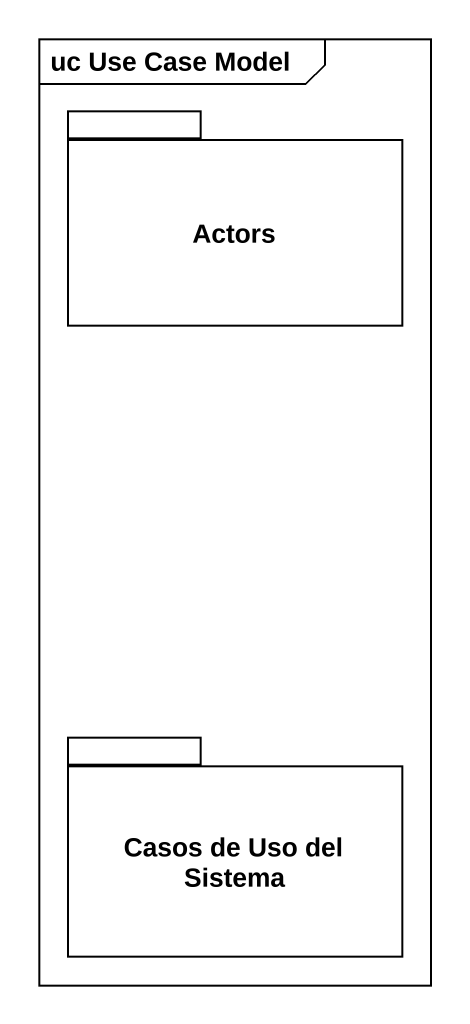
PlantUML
@startuml
mainframe uc Use Case Model
package Actors {
}
package "Casos de Uso del Sistema" as Casos_de_Uso_del_Sistema {
}
@enduml
